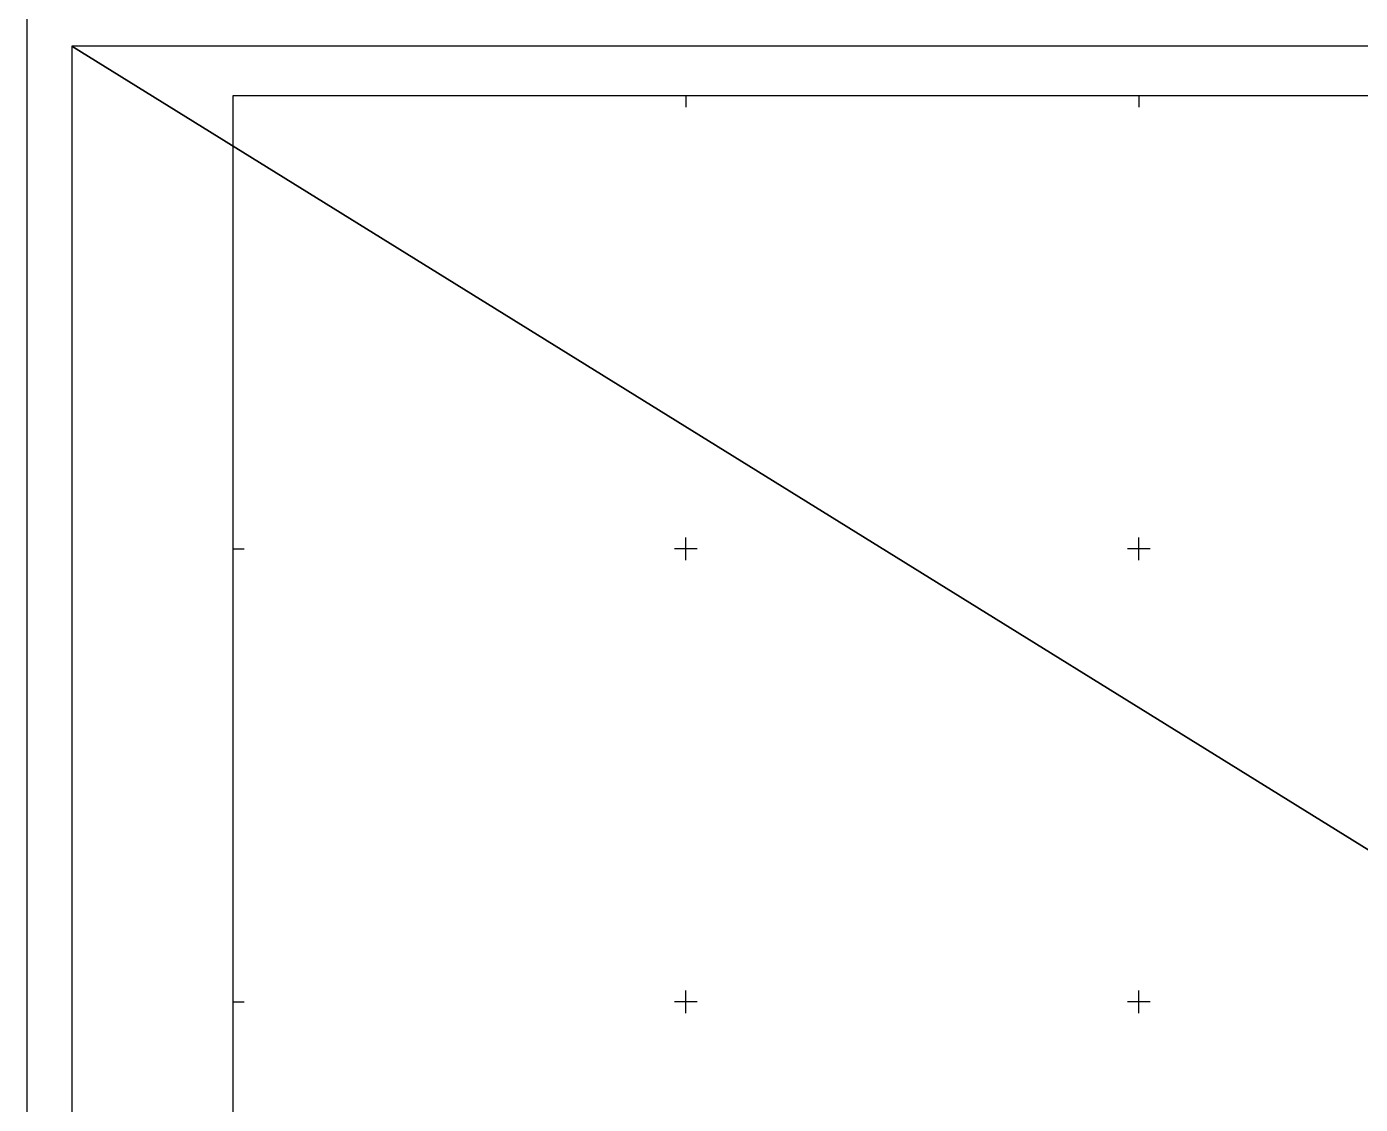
# Model space of a CAD drawing. Extents: x 730354 to 731930, y 4378581 to 4379608.
# Drawn here: x 730354.5 to 730648.9, y 4379177.4 to 4379415.3 of the extents above; entities that cross this region are included whole.
import ezdxf

# ---------------------------------------------------------------- set-up
doc = ezdxf.new("R2010")
doc.units = 0
doc.header["$MEASUREMENT"] = 0
doc.layers.get('0').update_dxf_attribs({"linetype": 'CONTINUOUS'})
doc.layers.add('62', color=7, linetype='CONTINUOUS')
doc.styles.add('MONOTXT', font='MONOTXT', dxfattribs={"height": 0.2})

# ---------------------------------------------------------------- blocks, each defined once
blk = doc.blocks.new('CRUZ')
at = {"layer": '62', "color": 7, "linetype": 'CONTINUOUS'}
for p, q in [((-2.5, 0), (2.5, 0)), ((0, -2.5), (0, 2.5))]:
    blk.add_line(p, q, dxfattribs=at)
blk = doc.blocks.new('SEMI')
at = {"layer": '62', "color": 7, "linetype": 'CONTINUOUS'}
blk.add_line((0, 0), (0, 2.5), dxfattribs=at)
blk = doc.blocks.new('MARVA')
at = {"layer": '62', "color": 7, "linetype": 'CONTINUOUS'}
for p, q in [((4999.95, 7999.93), (0, 7999.93)), ((0, 7999.93), (0, 0))]:
    blk.add_line(p, q, dxfattribs=at)
at = {"layer": '62', "color": 7, "linetype": 'CONTINUOUS', "xscale": 9.99990686758433, "yscale": 9.99990686758433}
for name, p, rotation in [('SEMI', (999.99, 7999.93), 180), ('SEMI', (1999.98, 7999.93), 180), ('CRUZ', (999.99, 6999.93), 90), ('CRUZ', (1999.98, 6999.93), 90), ('SEMI', (0, 6999.93), 270), ('CRUZ', (999.99, 5999.94), 90), ('CRUZ', (1999.98, 5999.94), 90), ('SEMI', (0, 5999.94), 270)]:
    blk.add_blockref(name, p, dxfattribs=dict(at, rotation=rotation))
at = {"layer": '62', "color": 7, "linetype": 'CONTINUOUS', "style": 'MONOTXT'}
blk.add_attdef('TAG50', (0, 0), '', height=20, rotation=180, dxfattribs=at)
blk = doc.blocks.new('MARVAL')
at = {"layer": '62', "color": 7, "linetype": 'CONTINUOUS', "xscale": 0.1000009313241567, "yscale": 0.1000009313241567}
blk.add_blockref('MARVA', (0, 0), dxfattribs=at)

msp = doc.modelspace()

# ---------------------------------------------------------------- block references
at = {"layer": '62', "color": 7, "linetype": 'CONTINUOUS'}
msp.add_blockref('MARVAL', (730400, 4378600), dxfattribs=at)

# ---------------------------------------------------------------- meshes
at = {"color": 7, "linetype": 'CONTINUOUS'}
mesh = msp.add_polyface(dxfattribs=at)
corners = [(730354.5, 4378581), (730354.5, 4378581), (730354.5, 4378771.96), (730662.5, 4378581), (730354.5, 4378946.49), (730944, 4378581), (730354.5, 4379607.5), (730944, 4379242.01), (730944, 4379607.5)]
mesh.append_faces([[corners[k] for k in face] for face in [(0, 1, 3, 2), (2, 3, 5, 4), (4, 5, 7, 6), (6, 7, 8, 8)]], dxfattribs={"vtx0": -1, "vtx2": -1, "color": 7})
mesh = msp.add_polyface(dxfattribs=at)
corners = [(730364.5, 4378591), (730364.5, 4378591), (730364.5, 4378775.76), (730662.5, 4378591), (730364.5, 4378944.09), (730934, 4378591), (730364.5, 4379411), (730934, 4379057.91), (730662.5, 4379411), (730934, 4379242.67), (730934, 4379411)]
mesh.append_faces([[corners[k] for k in face] for face in [(0, 1, 3, 2), (2, 3, 5, 4), (4, 5, 7, 6), (6, 7, 9, 8), (8, 9, 10, 10)]], dxfattribs={"vtx0": -1, "vtx2": -1, "color": 7})

doc.saveas('drawing.dxf')
